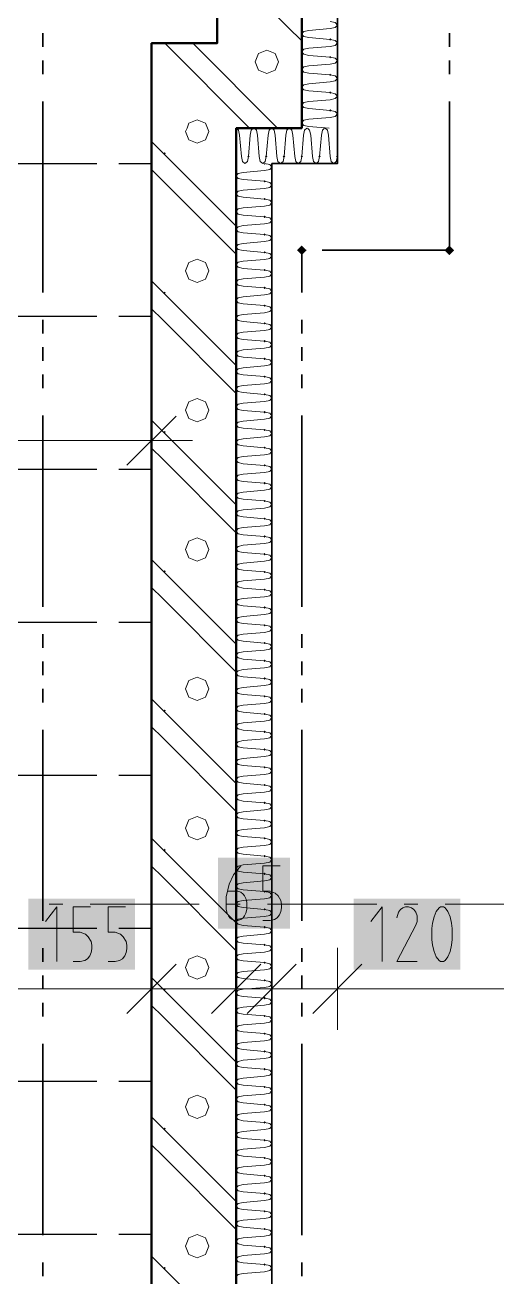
# Model space of a CAD drawing. Header units: millimetres. Extents: x 0 to 594, y 0 to 420.
# Drawn here: x 86.45 to 93.47, y 225.25 to 243.87 of the extents above; entities that cross this region are included whole.
import ezdxf

# ---------------------------------------------------------------- set-up
doc = ezdxf.new("R2010")
doc.units = ezdxf.units.MM
doc.header["$LTSCALE"] = 8
for name, color, linetype in [('PDF_Instalacni prizdivky', 7, 'Continuous'), ('PDF_Koty delkove', 7, 'Continuous'), ('PDF_Osy hlavni', 7, 'Continuous'), ('PDF_Pozarni useky', 3, 'Continuous'), ('PDF_Schody 2D', 7, 'Continuous'), ('PDF_Steny sendvic', 7, 'Continuous')]:
    doc.layers.add(name, color=color, linetype=linetype)

msp = doc.modelspace()

# ---------------------------------------------------------------- linework, layer by layer
at = {"layer": 'PDF_Instalacni prizdivky', "lineweight": 50}
for points in [[(89.305, 274.393), (89.305, 258.14), (89.305, 257.246), (89.305, 243.596), (88.33, 243.596), (88.33, 242.336)], [(90.564, 243.596), (90.564, 274.393)], [(89.589, 242.336), (90.564, 242.336), (90.564, 243.596)], [(88.33, 242.336), (88.33, 224.05)], [(89.589, 224.05), (89.589, 224.578), (89.589, 241.808), (89.589, 242.336)]]:
    msp.add_lwpolyline(points, dxfattribs=at)
at = {"layer": 'PDF_Instalacni prizdivky', "lineweight": 9}
for points in [[(89.305, 244.89), (90.357, 243.838)], [(90.357, 243.838), (90.564, 243.631)], [(88.527, 243.596), (89.787, 242.336)], [(88.942, 243.596), (90.201, 242.336)], [(89.163, 242.336), (89.133, 242.407), (89.01, 242.458), (88.887, 242.407), (88.858, 242.336)], [(88.858, 242.336), (88.836, 242.284), (88.887, 242.161), (89.01, 242.11), (89.133, 242.161), (89.184, 242.284), (89.163, 242.336)], [(88.33, 242.135), (88.492, 241.973)], [(88.492, 241.973), (88.699, 241.766)], [(88.33, 241.721), (88.492, 241.558)], [(88.699, 241.766), (89.589, 240.876)], [(88.492, 241.558), (89.589, 240.461)], [(88.33, 240.063), (88.492, 239.901)], [(88.492, 239.901), (88.699, 239.693)], [(88.33, 239.649), (88.492, 239.486), (89.589, 238.389)], [(88.699, 239.693), (89.589, 238.804)], [(88.33, 237.991), (88.492, 237.828)], [(88.492, 237.828), (88.699, 237.621)], [(88.699, 237.621), (89.589, 236.731)], [(88.33, 237.577), (88.492, 237.414), (89.589, 236.317)], [(88.33, 235.919), (88.492, 235.756)], [(88.492, 235.756), (88.699, 235.549)], [(88.699, 235.549), (89.589, 234.659)], [(88.33, 235.504), (88.492, 235.342), (89.589, 234.245)], [(88.33, 233.847), (88.492, 233.684)], [(88.492, 233.684), (88.699, 233.477), (89.589, 232.587)], [(88.33, 233.432), (88.492, 233.27), (89.589, 232.172)], [(89.133, 232.046), (89.01, 232.097), (88.887, 232.046), (88.836, 231.923), (88.887, 231.8), (89.01, 231.749)], [(89.01, 231.749), (89.133, 231.8), (89.184, 231.923), (89.133, 232.046)], [(88.33, 231.774), (88.492, 231.612)], [(88.492, 231.612), (88.699, 231.405)], [(88.33, 231.36), (88.492, 231.197), (89.589, 230.1)], [(88.699, 231.405), (89.589, 230.515)], [(88.33, 229.702), (88.492, 229.54)], [(88.492, 229.54), (88.699, 229.332), (89.589, 228.442)], [(88.33, 229.288), (88.492, 229.125), (89.589, 228.028)], [(88.33, 227.63), (88.492, 227.467)], [(88.492, 227.467), (88.699, 227.26)], [(88.33, 227.215), (88.492, 227.053), (89.589, 225.956)], [(88.699, 227.26), (89.589, 226.37)], [(88.33, 225.558), (88.492, 225.395)], [(88.492, 225.395), (88.699, 225.188), (89.589, 224.298)]]:
    msp.add_lwpolyline(points, dxfattribs=at)
for points in [[(90.046, 243.146), (90.169, 243.197), (90.22, 243.32), (90.169, 243.443), (90.046, 243.494), (89.923, 243.443), (89.872, 243.32), (89.923, 243.197)], [(89.01, 240.037), (89.133, 240.088), (89.184, 240.212), (89.133, 240.335), (89.01, 240.386), (88.887, 240.335), (88.836, 240.212), (88.887, 240.088)], [(89.01, 237.965), (89.133, 238.016), (89.184, 238.139), (89.133, 238.262), (89.01, 238.313), (88.887, 238.262), (88.836, 238.139), (88.887, 238.016)], [(89.01, 235.893), (89.133, 235.944), (89.184, 236.067), (89.133, 236.19), (89.01, 236.241), (88.887, 236.19), (88.836, 236.067), (88.887, 235.944)], [(89.01, 233.821), (89.133, 233.872), (89.184, 233.995), (89.133, 234.118), (89.01, 234.169), (88.887, 234.118), (88.836, 233.995), (88.887, 233.872)], [(89.01, 229.676), (89.133, 229.727), (89.184, 229.85), (89.133, 229.973), (89.01, 230.024), (88.887, 229.973), (88.836, 229.85), (88.887, 229.727)], [(89.01, 227.604), (89.133, 227.655), (89.184, 227.778), (89.133, 227.901), (89.01, 227.952), (88.887, 227.901), (88.836, 227.778), (88.887, 227.655)], [(89.01, 225.532), (89.133, 225.583), (89.184, 225.706), (89.133, 225.829), (89.01, 225.88), (88.887, 225.829), (88.836, 225.706), (88.887, 225.583)]]:
    msp.add_lwpolyline(points, close=True, dxfattribs=at)
at = {"layer": 'PDF_Instalacni prizdivky', "lineweight": 9, "transparency": 33554559}
for points in [[(88.523, 241.977), (88.542, 241.958), (88.505, 241.958), (88.523, 241.94)], [(88.523, 239.904), (88.542, 239.886), (88.505, 239.886), (88.523, 239.868)], [(88.523, 237.832), (88.542, 237.814), (88.505, 237.814), (88.523, 237.796)], [(88.523, 235.76), (88.542, 235.742), (88.505, 235.742), (88.523, 235.723)], [(88.523, 233.688), (88.542, 233.669), (88.505, 233.669), (88.523, 233.651)], [(88.523, 231.616), (88.542, 231.597), (88.505, 231.597), (88.523, 231.579)], [(88.523, 229.543), (88.542, 229.525), (88.505, 229.525), (88.523, 229.507)], [(88.523, 227.471), (88.542, 227.453), (88.505, 227.453), (88.523, 227.435)], [(88.523, 225.399), (88.542, 225.381), (88.505, 225.381), (88.523, 225.362)]]:
    msp.add_solid(points, dxfattribs=at)
at = {"layer": 'PDF_Koty delkove', "lineweight": 18}
for points in [[(88.33, 237.078), (88.33, 237.687), (88.33, 238.297)], [(87.964, 237.322), (88.695, 238.053)], [(75.734, 237.687), (76.912, 237.687), (79.391, 237.687), (88.33, 237.687)], [(88.33, 237.687), (88.939, 237.687)], [(89.464, 230.984), (89.615, 230.984), (89.659, 230.97), (89.691, 230.943), (89.713, 230.915), (89.734, 230.876), (89.745, 230.821), (89.745, 230.713), (89.734, 230.659), (89.713, 230.618), (89.691, 230.591), (89.659, 230.564), (89.615, 230.55), (89.572, 230.55), (89.529, 230.564), (89.496, 230.591), (89.475, 230.618), (89.453, 230.659), (89.442, 230.713), (89.442, 230.902), (89.485, 231.092), (89.55, 231.228), (89.659, 231.362)], [(90.244, 231.362), (89.984, 231.362), (89.984, 230.984), (90.092, 230.984), (90.168, 230.956), (90.211, 230.915), (90.254, 230.848), (90.265, 230.794), (90.265, 230.74), (90.254, 230.685), (90.233, 230.632), (90.2, 230.591)], [(86.924, 229.94), (86.924, 230.753), (86.751, 230.537)], [(87.423, 230.753), (87.163, 230.753), (87.163, 230.374), (87.271, 230.374), (87.347, 230.347), (87.39, 230.306), (87.433, 230.239), (87.444, 230.185), (87.444, 230.13), (87.433, 230.076), (87.412, 230.022), (87.379, 229.982)], [(87.943, 230.753), (87.683, 230.753), (87.683, 230.374), (87.791, 230.374), (87.867, 230.347), (87.91, 230.306), (87.953, 230.239), (87.964, 230.185), (87.964, 230.13), (87.953, 230.076), (87.932, 230.022), (87.899, 229.982), (87.856, 229.954), (87.791, 229.94), (87.683, 229.94)], [(91.762, 229.94), (91.762, 230.753), (91.589, 230.537)], [(92.282, 229.94), (91.978, 229.94), (92.261, 230.482), (92.282, 230.537), (92.282, 230.618), (92.261, 230.672), (92.228, 230.712), (92.196, 230.74), (92.152, 230.753), (92.109, 230.753), (92.066, 230.74), (92.033, 230.712), (92.001, 230.672), (91.978, 230.591)], [(90.2, 230.591), (90.157, 230.564), (90.092, 230.55), (89.984, 230.55)], [(88.33, 228.924), (88.33, 229.534), (88.33, 230.143)], [(89.589, 228.924), (89.589, 229.534), (89.589, 230.143)], [(90.117, 228.924), (90.117, 229.534), (90.117, 230.143)], [(91.093, 228.924), (91.093, 229.534), (91.093, 230.143)], [(87.379, 229.982), (87.336, 229.954), (87.271, 229.94), (87.163, 229.94)], [(87.964, 229.168), (88.695, 229.9)], [(89.224, 229.168), (89.955, 229.9)], [(89.752, 229.168), (90.483, 229.9)], [(90.727, 229.168), (91.458, 229.9)], [(75.734, 229.534), (76.384, 229.534), (79.391, 229.534), (88.33, 229.534), (89.589, 229.534), (90.117, 229.534), (91.093, 229.534), (106.777, 229.534)]]:
    msp.add_lwpolyline(points, dxfattribs=at)
msp.add_lwpolyline([(92.802, 230.266), (92.802, 230.429), (92.791, 230.509), (92.77, 230.604), (92.737, 230.685), (92.694, 230.74), (92.672, 230.753), (92.629, 230.753), (92.607, 230.74), (92.564, 230.685), (92.532, 230.604), (92.51, 230.509), (92.499, 230.429), (92.499, 230.266), (92.51, 230.185), (92.532, 230.09), (92.564, 230.009), (92.607, 229.954), (92.629, 229.94), (92.672, 229.94), (92.694, 229.954), (92.737, 230.009), (92.77, 230.09), (92.791, 230.185)], close=True, dxfattribs=at)
at = {"layer": 'PDF_Koty delkove', "color": 7, "lineweight": 18, "true_color": 0xffffff, "transparency": 33554559}
for points in [[(89.32, 230.428), (90.387, 230.428), (89.32, 231.484), (90.387, 231.484)], [(86.499, 229.818), (88.086, 229.818), (86.499, 230.875), (88.086, 230.875)], [(91.336, 229.818), (92.924, 229.818), (91.336, 230.875), (92.924, 230.875)]]:
    msp.add_solid(points, dxfattribs=at)
at = {"layer": 'PDF_Osy hlavni', "lineweight": 18}
for points in [[(86.806, 230.795), (87.009, 230.795)], [(87.415, 230.795), (89.04, 230.795)], [(89.447, 230.795), (89.65, 230.795)], [(90.056, 230.795), (91.681, 230.795)], [(92.088, 230.795), (92.291, 230.795)], [(92.697, 230.795), (94.323, 230.795)]]:
    msp.add_lwpolyline(points, dxfattribs=at)
at = {"layer": 'PDF_Pozarni useky', "lineweight": 35}
for points in [[(86.714, 243.749), (86.714, 243.546)], [(92.759, 243.749), (92.759, 243.546)], [(86.714, 243.342), (86.714, 243.139)], [(92.759, 243.342), (92.759, 243.139)], [(86.714, 242.733), (86.714, 239.889)], [(90.869, 240.518), (92.759, 240.518), (92.759, 242.733)], [(90.564, 240.518), (90.564, 239.889)], [(86.714, 239.482), (86.714, 239.279)], [(90.564, 239.482), (90.564, 239.279)], [(86.714, 239.076), (86.714, 238.873)], [(90.564, 239.076), (90.564, 238.873)], [(86.714, 238.67), (86.714, 238.467)], [(90.564, 238.67), (90.564, 238.467)], [(86.714, 238.06), (86.714, 235.216)], [(90.564, 238.06), (90.564, 235.216)], [(86.714, 234.81), (86.714, 234.606)], [(90.564, 234.81), (90.564, 234.606)], [(86.714, 234.403), (86.714, 234.2)], [(90.564, 234.403), (90.564, 234.2)], [(86.714, 233.997), (86.714, 233.794)], [(90.564, 233.997), (90.564, 233.794)], [(86.714, 233.388), (86.714, 230.543)], [(90.564, 233.388), (90.564, 230.543)], [(86.714, 230.137), (86.714, 229.934)], [(90.564, 230.137), (90.564, 229.934)], [(86.714, 229.731), (86.714, 229.527)], [(90.564, 229.731), (90.564, 229.527)], [(86.714, 229.324), (86.714, 229.121)], [(90.564, 229.324), (90.564, 229.121)], [(86.714, 228.715), (86.714, 225.871)], [(90.564, 228.715), (90.564, 225.871)], [(86.714, 225.464), (86.714, 225.261)], [(90.564, 225.464), (90.564, 225.261)]]:
    msp.add_lwpolyline(points, dxfattribs=at)
at = {"layer": 'PDF_Pozarni useky', "lineweight": 35, "transparency": 33554559}
for points in [[(90.493, 240.518), (90.564, 240.589), (90.564, 240.447), (90.636, 240.518)], [(90.564, 240.589), (90.636, 240.518), (90.493, 240.518), (90.564, 240.447)], [(92.687, 240.518), (92.759, 240.589), (92.759, 240.447), (92.83, 240.518)], [(92.759, 240.589), (92.83, 240.518), (92.687, 240.518), (92.759, 240.447)]]:
    msp.add_solid(points, dxfattribs=at)
at = {"layer": 'PDF_Schody 2D', "lineweight": 25}
for points in [[(87.517, 241.806), (78.741, 241.806)], [(88.33, 222.791), (88.33, 241.806), (87.842, 241.806)], [(87.517, 239.531), (79.391, 239.531)], [(88.33, 239.531), (87.842, 239.531)], [(87.517, 237.256), (79.391, 237.256)], [(88.33, 237.256), (87.842, 237.256)], [(87.517, 234.98), (79.391, 234.98)], [(88.33, 234.98), (87.842, 234.98)], [(87.517, 232.705), (79.391, 232.705)], [(88.33, 232.705), (87.842, 232.705)], [(87.517, 230.429), (79.391, 230.429)], [(88.33, 230.429), (87.842, 230.429)], [(87.517, 228.154), (79.391, 228.154)], [(88.33, 228.154), (87.842, 228.154)], [(87.517, 225.879), (79.391, 225.879)], [(88.33, 225.879), (87.842, 225.879)]]:
    msp.add_lwpolyline(points, dxfattribs=at)
at = {"layer": 'PDF_Steny sendvic', "lineweight": 35}
for points in [[(91.093, 242.336), (91.093, 286.176), (90.564, 286.176), (90.564, 242.336)], [(90.564, 242.336), (89.589, 242.336), (89.589, 241.808)], [(90.117, 241.808), (91.093, 241.808), (91.093, 242.336)], [(89.589, 241.808), (89.589, 224.578), (89.589, 224.05), (99.012, 224.05), (99.317, 224.578), (90.117, 224.578), (90.117, 241.808)]]:
    msp.add_lwpolyline(points, dxfattribs=at)
at = {"layer": 'PDF_Steny sendvic', "lineweight": 9}
for points in [[(91.093, 243.866), (91.062, 243.904), (90.987, 243.919)], [(90.564, 243.866), (90.564, 243.866)], [(90.564, 243.866), (90.564, 243.866)], [(90.67, 243.787), (90.595, 243.772), (90.565, 243.74)], [(90.987, 243.814), (90.67, 243.787)], [(90.987, 243.814), (91.062, 243.829), (91.093, 243.866)], [(90.564, 243.602), (90.564, 243.602)], [(90.564, 243.602), (90.564, 243.602)], [(90.565, 243.729), (90.595, 243.697), (90.67, 243.681)], [(90.67, 243.681), (90.987, 243.655)], [(90.67, 243.681), (90.67, 243.681)], [(90.67, 243.523), (90.987, 243.549), (91.062, 243.565), (91.093, 243.602)], [(91.093, 243.602), (91.062, 243.64), (90.987, 243.655)], [(90.67, 243.523), (90.595, 243.508), (90.565, 243.476)], [(90.565, 243.465), (90.595, 243.433), (90.67, 243.417)], [(90.67, 243.417), (90.987, 243.391)], [(90.67, 243.417), (90.67, 243.417)], [(91.093, 243.338), (91.062, 243.375), (90.987, 243.391)], [(90.564, 243.338), (90.564, 243.338)], [(90.564, 243.338), (90.564, 243.338)], [(90.67, 243.259), (90.595, 243.244), (90.565, 243.212)], [(90.565, 243.201), (90.595, 243.169), (90.67, 243.153)], [(90.67, 243.259), (90.987, 243.285), (91.062, 243.301), (91.093, 243.338)], [(90.564, 243.074), (90.564, 243.074)], [(90.564, 243.074), (90.564, 243.074)], [(90.67, 242.995), (90.595, 242.98), (90.565, 242.948)], [(90.67, 243.153), (90.987, 243.127)], [(90.67, 243.153), (90.67, 243.153)], [(90.67, 242.995), (90.987, 243.021), (91.062, 243.037), (91.093, 243.074)], [(91.093, 243.074), (91.062, 243.111), (90.987, 243.127)], [(90.564, 242.81), (90.564, 242.81)], [(90.564, 242.81), (90.564, 242.81)], [(90.565, 242.936), (90.595, 242.904), (90.67, 242.889)], [(90.67, 242.889), (90.987, 242.863)], [(90.67, 242.889), (90.67, 242.889)], [(90.67, 242.731), (90.987, 242.757), (91.062, 242.773), (91.093, 242.81)], [(91.093, 242.81), (91.062, 242.847), (90.987, 242.863)], [(90.67, 242.731), (90.595, 242.715), (90.565, 242.683)], [(90.565, 242.672), (90.595, 242.64), (90.67, 242.625)], [(90.67, 242.625), (90.987, 242.599)], [(90.67, 242.625), (90.67, 242.625)], [(90.564, 242.546), (90.564, 242.546)], [(90.564, 242.546), (90.564, 242.546)], [(90.67, 242.467), (90.595, 242.451), (90.565, 242.419)], [(90.67, 242.467), (90.987, 242.493), (91.062, 242.508), (91.093, 242.546)], [(91.093, 242.546), (91.062, 242.583), (90.987, 242.599)], [(89.593, 242.336), (89.625, 242.305), (89.64, 242.23), (89.666, 241.913), (89.682, 241.839), (89.719, 241.808)], [(89.846, 242.336), (89.814, 242.305), (89.798, 242.23)], [(89.857, 242.336), (89.889, 242.305), (89.904, 242.23), (89.931, 241.913), (89.946, 241.839), (89.983, 241.808)], [(90.11, 242.336), (90.078, 242.305), (90.062, 242.23)], [(90.121, 242.336), (90.153, 242.305), (90.169, 242.23), (90.195, 241.913), (90.21, 241.839), (90.247, 241.808)], [(90.374, 242.336), (90.342, 242.305), (90.326, 242.23)], [(90.385, 242.336), (90.417, 242.305), (90.433, 242.23), (90.459, 241.913), (90.474, 241.839), (90.512, 241.808)], [(90.565, 242.408), (90.595, 242.376), (90.67, 242.361)], [(90.638, 242.336), (90.606, 242.305), (90.591, 242.23)], [(90.649, 242.336), (90.681, 242.305), (90.697, 242.23), (90.723, 241.913), (90.738, 241.839), (90.776, 241.808)], [(90.67, 242.361), (90.969, 242.336)], [(90.67, 242.361), (90.67, 242.361)], [(90.902, 242.336), (90.87, 242.305), (90.855, 242.23)], [(90.913, 242.336), (90.945, 242.305), (90.961, 242.23), (90.987, 241.913), (91.002, 241.839), (91.04, 241.808), (91.077, 241.839), (91.093, 241.913)], [(89.798, 242.23), (89.772, 241.913)], [(89.798, 242.23), (89.798, 242.23)], [(90.062, 242.23), (90.036, 241.913)], [(90.062, 242.23), (90.062, 242.23)], [(90.326, 242.23), (90.3, 241.913)], [(90.326, 242.23), (90.326, 242.23)], [(90.591, 242.23), (90.564, 241.913)], [(90.591, 242.23), (90.591, 242.23)], [(90.855, 242.23), (90.829, 241.913)], [(90.855, 242.23), (90.855, 242.23)], [(89.719, 241.808), (89.757, 241.839), (89.772, 241.913)], [(89.983, 241.808), (90.021, 241.839), (90.036, 241.913)], [(90.247, 241.808), (90.285, 241.839), (90.3, 241.913)], [(90.512, 241.808), (90.549, 241.839), (90.564, 241.913)], [(90.776, 241.808), (90.813, 241.839), (90.829, 241.913)], [(90.012, 241.702), (89.695, 241.676)], [(90.117, 241.755), (90.087, 241.792), (90.012, 241.808)], [(90.012, 241.702), (90.087, 241.718), (90.117, 241.755)], [(90.776, 241.808), (90.776, 241.808)], [(89.695, 241.676), (89.62, 241.66), (89.589, 241.628)], [(89.589, 241.617), (89.62, 241.585), (89.695, 241.57)], [(89.695, 241.57), (90.012, 241.544)], [(89.695, 241.57), (89.695, 241.57)], [(90.117, 241.491), (90.087, 241.528), (90.012, 241.544)], [(89.62, 241.396), (89.589, 241.364)], [(89.589, 241.353), (89.62, 241.321), (89.695, 241.306)], [(89.695, 241.412), (89.62, 241.396)], [(90.012, 241.438), (89.695, 241.412)], [(90.012, 241.438), (90.087, 241.454), (90.117, 241.491)], [(89.695, 241.148), (89.62, 241.132), (89.589, 241.1)], [(89.695, 241.306), (90.012, 241.28)], [(89.695, 241.306), (89.695, 241.306)], [(90.012, 241.174), (89.695, 241.148)], [(90.117, 241.227), (90.087, 241.264), (90.012, 241.28)], [(90.012, 241.174), (90.087, 241.189), (90.117, 241.227)], [(89.589, 241.089), (89.62, 241.057), (89.695, 241.042)], [(89.695, 241.042), (90.012, 241.015)], [(89.695, 241.042), (89.695, 241.042)], [(90.117, 240.963), (90.087, 241), (90.012, 241.015)], [(90.012, 240.91), (90.087, 240.925), (90.117, 240.963)], [(89.695, 240.884), (89.62, 240.868), (89.589, 240.836)], [(89.589, 240.825), (89.62, 240.793), (89.695, 240.778)], [(90.012, 240.91), (89.695, 240.884)], [(89.695, 240.778), (90.012, 240.751)], [(89.695, 240.778), (89.695, 240.778)], [(90.117, 240.699), (90.087, 240.736), (90.012, 240.751)], [(89.695, 240.62), (89.62, 240.604), (89.589, 240.572)], [(90.012, 240.646), (89.695, 240.62)], [(90.012, 240.646), (90.087, 240.661), (90.117, 240.699)], [(89.589, 240.561), (89.62, 240.529), (89.695, 240.513)], [(89.695, 240.513), (90.012, 240.487)], [(89.695, 240.513), (89.695, 240.513)], [(90.012, 240.382), (89.695, 240.355)], [(90.117, 240.434), (90.087, 240.472), (90.012, 240.487)], [(90.012, 240.382), (90.087, 240.397), (90.117, 240.434)], [(89.695, 240.355), (89.62, 240.34), (89.589, 240.308)], [(89.589, 240.297), (89.62, 240.265), (89.695, 240.249)], [(89.695, 240.249), (90.012, 240.223)], [(89.695, 240.249), (89.695, 240.249)], [(90.117, 240.17), (90.087, 240.208), (90.012, 240.223)], [(89.695, 240.091), (89.62, 240.076), (89.589, 240.044)], [(89.589, 240.033), (89.62, 240.001), (89.695, 239.985)], [(90.012, 240.117), (89.695, 240.091)], [(90.012, 240.117), (90.087, 240.133), (90.117, 240.17)], [(89.695, 239.827), (89.62, 239.812), (89.589, 239.78)], [(89.695, 239.985), (90.012, 239.959)], [(89.695, 239.985), (89.695, 239.985)], [(90.012, 239.853), (89.695, 239.827)], [(90.117, 239.906), (90.087, 239.944), (90.012, 239.959)], [(90.012, 239.853), (90.087, 239.869), (90.117, 239.906)], [(89.589, 239.769), (89.62, 239.737), (89.695, 239.721)], [(89.695, 239.721), (90.012, 239.695)], [(89.695, 239.721), (89.695, 239.721)], [(90.087, 239.679), (90.012, 239.695)], [(90.012, 239.589), (90.087, 239.605), (90.117, 239.642)], [(90.117, 239.642), (90.087, 239.679)], [(89.695, 239.563), (89.62, 239.548), (89.589, 239.516)], [(89.589, 239.505), (89.62, 239.473), (89.695, 239.457)], [(90.012, 239.589), (89.695, 239.563)], [(89.695, 239.457), (90.012, 239.431)], [(89.695, 239.457), (89.695, 239.457)], [(89.695, 239.299), (89.62, 239.283), (89.589, 239.252)], [(90.012, 239.325), (89.695, 239.299)], [(90.117, 239.378), (90.087, 239.415), (90.012, 239.431)], [(90.012, 239.325), (90.087, 239.341), (90.117, 239.378)], [(89.589, 239.24), (89.62, 239.208), (89.695, 239.193)], [(89.695, 239.193), (90.012, 239.167)], [(89.695, 239.193), (89.695, 239.193)], [(90.117, 239.114), (90.087, 239.151), (90.012, 239.167)], [(90.012, 239.061), (90.087, 239.077), (90.117, 239.114)], [(89.695, 239.035), (89.62, 239.019), (89.589, 238.987)], [(89.589, 238.976), (89.62, 238.944), (89.695, 238.929)], [(90.012, 239.061), (89.695, 239.035)], [(89.695, 238.929), (90.012, 238.903)], [(89.695, 238.929), (89.695, 238.929)], [(90.117, 238.85), (90.087, 238.887), (90.012, 238.903)], [(89.695, 238.771), (89.62, 238.755), (89.589, 238.723)], [(89.589, 238.712), (89.62, 238.68), (89.695, 238.665)], [(90.012, 238.797), (89.695, 238.771)], [(90.012, 238.797), (90.087, 238.812), (90.117, 238.85)], [(89.695, 238.665), (90.012, 238.639)], [(89.695, 238.665), (89.695, 238.665)], [(90.012, 238.533), (89.695, 238.507)], [(90.117, 238.586), (90.087, 238.623), (90.012, 238.639)], [(90.012, 238.533), (90.087, 238.548), (90.117, 238.586)], [(89.695, 238.507), (89.62, 238.491), (89.589, 238.459)], [(89.589, 238.448), (89.62, 238.416), (89.695, 238.401)], [(89.695, 238.401), (90.012, 238.374)], [(89.695, 238.401), (89.695, 238.401)], [(90.117, 238.322), (90.087, 238.359), (90.012, 238.374)], [(89.695, 238.243), (89.62, 238.227), (89.589, 238.195)], [(89.589, 238.184), (89.62, 238.152), (89.695, 238.136)], [(90.012, 238.269), (89.695, 238.243)], [(90.012, 238.269), (90.087, 238.284), (90.117, 238.322)], [(89.695, 237.978), (89.62, 237.963), (89.589, 237.931)], [(89.695, 238.136), (90.012, 238.11)], [(89.695, 238.136), (89.695, 238.136)], [(90.012, 238.005), (89.695, 237.978)], [(90.117, 238.057), (90.087, 238.095), (90.012, 238.11)], [(90.012, 238.005), (90.087, 238.02), (90.117, 238.057)], [(89.589, 237.92), (89.62, 237.888), (89.695, 237.872)], [(89.695, 237.872), (90.012, 237.846)], [(89.695, 237.872), (89.695, 237.872)], [(90.117, 237.793), (90.087, 237.831), (90.012, 237.846)], [(90.012, 237.741), (90.087, 237.756), (90.117, 237.793)], [(89.695, 237.714), (89.62, 237.699), (89.589, 237.667)], [(89.589, 237.656), (89.62, 237.624), (89.695, 237.608)], [(90.012, 237.741), (89.695, 237.714)], [(89.695, 237.608), (90.012, 237.582)], [(89.695, 237.608), (89.695, 237.608)], [(89.695, 237.45), (89.62, 237.435), (89.589, 237.403)], [(90.012, 237.476), (89.695, 237.45)], [(90.117, 237.529), (90.087, 237.567), (90.012, 237.582)], [(90.012, 237.476), (90.087, 237.492), (90.117, 237.529)], [(90.117, 237.529), (90.117, 237.529)], [(89.589, 237.392), (89.62, 237.36), (89.695, 237.344)], [(89.695, 237.344), (90.012, 237.318)], [(89.695, 237.344), (89.695, 237.344)], [(89.695, 237.186), (90.012, 237.212), (90.087, 237.228), (90.117, 237.265)], [(90.117, 237.265), (90.087, 237.302), (90.012, 237.318)], [(89.695, 237.186), (89.62, 237.171), (89.589, 237.139)], [(89.589, 237.128), (89.62, 237.096), (89.695, 237.08)], [(89.695, 237.08), (90.012, 237.054)], [(89.695, 237.08), (89.695, 237.08)], [(90.117, 237.001), (90.087, 237.038), (90.012, 237.054)], [(89.695, 236.922), (89.62, 236.907), (89.589, 236.875)], [(89.589, 236.863), (89.62, 236.831), (89.695, 236.816)], [(90.012, 236.948), (89.695, 236.922)], [(90.012, 236.948), (90.087, 236.964), (90.117, 237.001)], [(89.695, 236.658), (89.62, 236.642), (89.589, 236.61)], [(89.695, 236.816), (90.012, 236.79)], [(89.695, 236.816), (89.695, 236.816)], [(89.695, 236.658), (90.012, 236.684), (90.087, 236.7), (90.117, 236.737)], [(90.117, 236.737), (90.087, 236.774), (90.012, 236.79)], [(89.589, 236.599), (89.62, 236.567), (89.695, 236.552)], [(89.695, 236.552), (90.012, 236.526)], [(89.695, 236.552), (89.695, 236.552)], [(90.117, 236.473), (90.087, 236.51), (90.012, 236.526)], [(90.012, 236.42), (90.087, 236.435), (90.117, 236.473)], [(89.695, 236.394), (89.62, 236.378), (89.589, 236.346)], [(89.589, 236.335), (89.62, 236.303), (89.695, 236.288)], [(90.012, 236.42), (89.695, 236.394)], [(89.695, 236.288), (90.012, 236.262)], [(89.695, 236.288), (89.695, 236.288)], [(89.695, 236.13), (89.62, 236.114), (89.589, 236.082)], [(90.012, 236.156), (89.695, 236.13)], [(90.117, 236.209), (90.087, 236.246), (90.012, 236.262)], [(90.012, 236.156), (90.087, 236.171), (90.117, 236.209)], [(89.589, 236.071), (89.62, 236.039), (89.695, 236.024)], [(89.695, 236.024), (90.012, 235.997)], [(89.695, 236.024), (89.695, 236.024)], [(89.695, 235.866), (90.012, 235.892), (90.087, 235.907), (90.117, 235.945)], [(90.117, 235.945), (90.087, 235.982), (90.012, 235.997)], [(89.695, 235.866), (89.62, 235.85), (89.589, 235.818)], [(89.589, 235.807), (89.62, 235.775), (89.695, 235.759)], [(89.695, 235.759), (90.012, 235.733)], [(89.695, 235.759), (89.695, 235.759)], [(90.117, 235.681), (90.087, 235.718), (90.012, 235.733)], [(89.695, 235.602), (89.62, 235.586), (89.589, 235.554)], [(89.589, 235.543), (89.62, 235.511), (89.695, 235.495)], [(90.012, 235.628), (89.695, 235.602)], [(90.012, 235.628), (90.087, 235.643), (90.117, 235.681)], [(89.695, 235.495), (90.012, 235.469)], [(89.695, 235.495), (89.695, 235.495)], [(90.012, 235.364), (89.695, 235.337)], [(90.117, 235.416), (90.087, 235.454), (90.012, 235.469)], [(90.012, 235.364), (90.087, 235.379), (90.117, 235.416)], [(89.695, 235.337), (89.62, 235.322), (89.589, 235.29)], [(89.589, 235.279), (89.62, 235.247), (89.695, 235.231)], [(89.695, 235.231), (90.012, 235.205)], [(89.695, 235.231), (89.695, 235.231)], [(90.117, 235.152), (90.087, 235.19), (90.012, 235.205)], [(89.695, 235.073), (89.62, 235.058), (89.589, 235.026)], [(89.589, 235.015), (89.62, 234.983), (89.695, 234.967)], [(90.012, 235.099), (89.695, 235.073)], [(90.012, 235.099), (90.087, 235.115), (90.117, 235.152)], [(90.117, 235.152), (90.117, 235.152)], [(89.695, 234.809), (89.62, 234.794), (89.589, 234.762)], [(89.695, 234.967), (90.012, 234.941)], [(89.695, 234.967), (89.695, 234.967)], [(90.012, 234.835), (89.695, 234.809)], [(90.012, 234.835), (90.087, 234.851), (90.117, 234.888), (90.087, 234.926), (90.012, 234.941)], [(89.589, 234.751), (89.62, 234.719), (89.695, 234.703)], [(89.695, 234.703), (90.012, 234.677)], [(89.695, 234.703), (89.695, 234.703)], [(90.117, 234.624), (90.087, 234.661), (90.012, 234.677)], [(90.012, 234.571), (90.087, 234.587), (90.117, 234.624)], [(89.695, 234.545), (89.62, 234.53), (89.589, 234.498)], [(89.589, 234.486), (89.62, 234.454), (89.695, 234.439)], [(90.012, 234.571), (89.695, 234.545)], [(89.695, 234.439), (90.012, 234.413)], [(89.695, 234.439), (89.695, 234.439)], [(89.695, 234.281), (89.62, 234.265), (89.589, 234.233)], [(90.012, 234.307), (89.695, 234.281)], [(90.117, 234.36), (90.087, 234.397), (90.012, 234.413)], [(90.012, 234.307), (90.087, 234.323), (90.117, 234.36)], [(89.589, 234.222), (89.62, 234.19), (89.695, 234.175)], [(89.695, 234.175), (90.012, 234.149)], [(89.695, 234.175), (89.695, 234.175)], [(90.012, 234.043), (90.087, 234.059), (90.117, 234.096), (90.087, 234.133), (90.012, 234.149)], [(89.695, 234.017), (89.62, 234.001), (89.589, 233.969)], [(89.589, 233.958), (89.62, 233.926), (89.695, 233.911)], [(90.012, 234.043), (89.695, 234.017)], [(89.695, 233.911), (90.012, 233.885)], [(89.695, 233.911), (89.695, 233.911)], [(90.117, 233.832), (90.087, 233.869), (90.012, 233.885)], [(89.695, 233.753), (89.62, 233.737), (89.589, 233.705)], [(89.589, 233.694), (89.62, 233.662), (89.695, 233.647)], [(90.012, 233.779), (89.695, 233.753)], [(90.012, 233.779), (90.087, 233.794), (90.117, 233.832)], [(89.695, 233.647), (90.012, 233.62)], [(89.695, 233.647), (89.695, 233.647)], [(90.012, 233.515), (89.695, 233.489)], [(90.117, 233.568), (90.087, 233.605), (90.012, 233.62)], [(90.012, 233.515), (90.087, 233.53), (90.117, 233.568)], [(89.695, 233.489), (89.62, 233.473), (89.589, 233.441)], [(89.589, 233.43), (89.62, 233.398), (89.695, 233.383)], [(89.695, 233.383), (90.012, 233.356)], [(89.695, 233.383), (89.695, 233.383)], [(90.012, 233.251), (90.087, 233.266), (90.117, 233.304), (90.087, 233.341), (90.012, 233.356)], [(89.695, 233.225), (89.62, 233.209), (89.589, 233.177)], [(89.589, 233.166), (89.62, 233.134), (89.695, 233.118)], [(90.012, 233.251), (89.695, 233.225)], [(89.695, 233.118), (90.012, 233.092)], [(89.695, 233.118), (89.695, 233.118)], [(89.695, 232.96), (89.62, 232.945), (89.589, 232.913)], [(90.012, 232.987), (89.695, 232.96)], [(90.117, 233.039), (90.087, 233.077), (90.012, 233.092)], [(90.012, 232.987), (90.087, 233.002)], [(90.087, 233.002), (90.117, 233.039)], [(89.589, 232.902), (89.62, 232.87), (89.695, 232.854)], [(89.695, 232.854), (90.012, 232.828)], [(89.695, 232.854), (89.695, 232.854)], [(90.117, 232.775), (90.087, 232.813), (90.012, 232.828)], [(90.012, 232.722), (90.087, 232.738), (90.117, 232.775)], [(89.695, 232.696), (89.62, 232.681), (89.589, 232.649)], [(89.589, 232.638), (89.62, 232.606), (89.695, 232.59)], [(90.012, 232.722), (89.695, 232.696)], [(89.695, 232.59), (90.012, 232.564)], [(89.695, 232.59), (89.695, 232.59)], [(90.117, 232.511), (90.087, 232.549), (90.012, 232.564)], [(89.695, 232.432), (89.62, 232.417), (89.589, 232.385)], [(89.589, 232.374), (89.62, 232.342), (89.695, 232.326)], [(90.012, 232.458), (89.695, 232.432)], [(90.012, 232.458), (90.087, 232.474), (90.117, 232.511)], [(89.695, 232.326), (90.012, 232.3)], [(89.695, 232.326), (89.695, 232.326)], [(90.012, 232.194), (89.695, 232.168)], [(90.117, 232.247), (90.087, 232.284), (90.012, 232.3)], [(90.012, 232.194), (90.087, 232.21), (90.117, 232.247)], [(89.695, 232.168), (89.62, 232.153), (89.589, 232.121)], [(89.589, 232.109), (89.62, 232.078), (89.695, 232.062)], [(89.695, 232.062), (90.012, 232.036)], [(89.695, 232.062), (89.695, 232.062)], [(90.117, 231.983), (90.087, 232.02), (90.012, 232.036)], [(89.695, 231.904), (89.62, 231.888), (89.589, 231.856)], [(89.589, 231.845), (89.62, 231.813), (89.695, 231.798)], [(90.012, 231.93), (89.695, 231.904)], [(90.012, 231.93), (90.087, 231.946), (90.117, 231.983)], [(89.695, 231.64), (89.62, 231.624), (89.589, 231.592)], [(89.695, 231.798), (90.012, 231.772)], [(89.695, 231.798), (89.695, 231.798)], [(90.012, 231.666), (89.695, 231.64)], [(90.117, 231.719), (90.087, 231.756), (90.012, 231.772)], [(90.012, 231.666), (90.087, 231.682), (90.117, 231.719)], [(89.589, 231.581), (89.62, 231.549), (89.695, 231.534)], [(89.695, 231.534), (90.012, 231.508)], [(89.695, 231.534), (89.695, 231.534)], [(90.117, 231.455), (90.087, 231.492), (90.012, 231.508)], [(90.012, 231.402), (90.087, 231.417), (90.117, 231.455)], [(89.695, 231.376), (89.62, 231.36), (89.589, 231.328)], [(89.589, 231.317), (89.62, 231.285), (89.695, 231.27)], [(90.012, 231.402), (89.695, 231.376)], [(89.695, 231.27), (90.012, 231.243)], [(89.695, 231.27), (89.695, 231.27)], [(89.695, 231.112), (89.62, 231.096), (89.589, 231.064)], [(90.012, 231.138), (89.695, 231.112)], [(90.117, 231.191), (90.087, 231.228), (90.012, 231.243)], [(90.012, 231.138), (90.087, 231.153), (90.117, 231.191)], [(89.589, 231.053), (89.62, 231.021), (89.695, 231.006)], [(89.695, 231.006), (90.012, 230.979)], [(89.695, 231.006), (89.695, 231.006)], [(90.117, 230.927), (90.087, 230.964), (90.012, 230.979)], [(90.012, 230.874), (90.087, 230.889), (90.117, 230.927)], [(89.695, 230.848), (89.62, 230.832), (89.589, 230.8)], [(89.589, 230.789), (89.62, 230.757), (89.695, 230.741)], [(90.012, 230.874), (89.695, 230.848)], [(89.695, 230.741), (90.012, 230.715)], [(89.695, 230.741), (89.695, 230.741)], [(90.117, 230.662), (90.087, 230.7), (90.012, 230.715)], [(89.695, 230.583), (89.62, 230.568), (89.589, 230.536)], [(89.589, 230.525), (89.62, 230.493), (89.695, 230.477)], [(90.012, 230.61), (89.695, 230.583)], [(90.012, 230.61), (90.087, 230.625), (90.117, 230.662)], [(89.695, 230.477), (90.012, 230.451)], [(89.695, 230.477), (89.695, 230.477)], [(89.695, 230.477), (89.695, 230.477)], [(90.012, 230.346), (89.695, 230.319)], [(90.117, 230.398), (90.087, 230.436), (90.012, 230.451)], [(90.012, 230.346), (90.087, 230.361), (90.117, 230.398)], [(89.695, 230.319), (89.62, 230.304), (89.589, 230.272)], [(89.589, 230.261), (89.62, 230.229), (89.695, 230.213)], [(89.695, 230.213), (90.012, 230.187)], [(89.695, 230.213), (89.695, 230.213)], [(90.117, 230.134), (90.087, 230.172), (90.012, 230.187)], [(89.695, 230.055), (89.62, 230.04), (89.589, 230.008)], [(89.589, 229.997), (89.62, 229.965), (89.695, 229.949)], [(90.012, 230.081), (89.695, 230.055)], [(90.012, 230.081), (90.087, 230.097), (90.117, 230.134)], [(89.695, 229.791), (89.62, 229.776), (89.589, 229.744)], [(89.695, 229.949), (90.012, 229.923)], [(89.695, 229.949), (89.695, 229.949)], [(90.012, 229.817), (89.695, 229.791)], [(90.117, 229.87), (90.087, 229.907), (90.012, 229.923)], [(90.012, 229.817), (90.087, 229.833), (90.117, 229.87)], [(89.589, 229.733), (89.62, 229.701), (89.695, 229.685)], [(89.695, 229.685), (90.012, 229.659)], [(89.695, 229.685), (89.695, 229.685)], [(90.117, 229.606), (90.087, 229.643), (90.012, 229.659)], [(90.012, 229.553), (90.087, 229.569), (90.117, 229.606)], [(89.695, 229.527), (89.62, 229.512), (89.589, 229.48)], [(89.589, 229.468), (89.62, 229.436), (89.695, 229.421)], [(90.012, 229.553), (89.695, 229.527)], [(89.695, 229.421), (90.012, 229.395)], [(89.695, 229.421), (89.695, 229.421)], [(90.117, 229.342), (90.087, 229.379), (90.012, 229.395)], [(89.695, 229.263), (89.62, 229.247), (89.589, 229.215)], [(90.012, 229.289), (89.695, 229.263)], [(90.012, 229.289), (90.087, 229.305), (90.117, 229.342)], [(89.589, 229.204), (89.62, 229.172), (89.695, 229.157)], [(89.695, 229.157), (90.012, 229.131)], [(89.695, 229.157), (89.695, 229.157)], [(90.012, 229.025), (89.695, 228.999)], [(90.117, 229.078), (90.087, 229.115), (90.012, 229.131)], [(90.012, 229.025), (90.087, 229.04), (90.117, 229.078)], [(89.695, 228.999), (89.62, 228.983), (89.589, 228.951)], [(89.589, 228.94), (89.62, 228.908), (89.695, 228.893)], [(89.695, 228.893), (90.012, 228.867)], [(89.695, 228.893), (89.695, 228.893)], [(90.117, 228.814), (90.087, 228.851), (90.012, 228.867)], [(89.695, 228.735), (89.62, 228.719), (89.589, 228.687)], [(89.589, 228.676), (89.62, 228.644), (89.695, 228.629)], [(90.012, 228.761), (89.695, 228.735)], [(90.012, 228.761), (90.087, 228.776), (90.117, 228.814)], [(89.695, 228.471), (89.62, 228.455), (89.589, 228.423)], [(89.695, 228.629), (90.012, 228.602)], [(89.695, 228.629), (89.695, 228.629)], [(90.012, 228.497), (89.695, 228.471)], [(90.117, 228.55), (90.087, 228.587), (90.012, 228.602)], [(90.012, 228.497), (90.087, 228.512), (90.117, 228.55)], [(89.589, 228.412), (89.62, 228.38), (89.695, 228.364)], [(89.695, 228.364), (90.012, 228.338)], [(89.695, 228.364), (89.695, 228.364)], [(90.117, 228.285), (90.087, 228.323), (90.012, 228.338)], [(90.012, 228.233), (90.087, 228.248), (90.117, 228.285)], [(89.62, 228.191), (89.589, 228.159)], [(89.589, 228.148), (89.62, 228.116), (89.695, 228.1)], [(89.695, 228.207), (89.62, 228.191)], [(90.012, 228.233), (89.695, 228.207)], [(89.695, 228.1), (90.012, 228.074)], [(89.695, 228.1), (89.695, 228.1)], [(89.695, 227.942), (89.62, 227.927), (89.589, 227.895)], [(90.012, 227.969), (89.695, 227.942)], [(90.117, 228.021), (90.087, 228.059), (90.012, 228.074)], [(90.012, 227.969), (90.087, 227.984), (90.117, 228.021)], [(89.589, 227.884), (89.62, 227.852), (89.695, 227.836)], [(89.695, 227.836), (90.012, 227.81)], [(89.695, 227.836), (89.695, 227.836)], [(90.117, 227.757), (90.087, 227.795), (90.012, 227.81)], [(90.012, 227.704), (90.087, 227.72), (90.117, 227.757)], [(89.695, 227.678), (89.62, 227.663), (89.589, 227.631)], [(89.589, 227.62), (89.62, 227.588), (89.695, 227.572)], [(90.012, 227.704), (89.695, 227.678)], [(89.695, 227.572), (90.012, 227.546)], [(89.695, 227.572), (89.695, 227.572)], [(90.117, 227.493), (90.087, 227.531), (90.012, 227.546)], [(89.695, 227.414), (89.62, 227.399), (89.589, 227.367)], [(89.589, 227.356), (89.62, 227.324), (89.695, 227.308)], [(90.012, 227.44), (89.695, 227.414)], [(90.012, 227.44), (90.087, 227.456), (90.117, 227.493)], [(89.695, 227.308), (90.012, 227.282)], [(89.695, 227.308), (89.695, 227.308)], [(90.012, 227.176), (89.695, 227.15)], [(90.117, 227.229), (90.087, 227.266), (90.012, 227.282)], [(90.012, 227.176), (90.087, 227.192), (90.117, 227.229)], [(89.695, 227.15), (89.62, 227.135), (89.589, 227.103)], [(89.589, 227.091), (89.62, 227.059), (89.695, 227.044)], [(89.695, 227.044), (90.012, 227.018)], [(89.695, 227.044), (89.695, 227.044)], [(90.117, 226.965), (90.087, 227.002), (90.012, 227.018)], [(89.695, 226.886), (89.62, 226.87), (89.589, 226.838)], [(89.589, 226.827), (89.62, 226.795), (89.695, 226.78)], [(90.012, 226.912), (89.695, 226.886)], [(90.012, 226.912), (90.087, 226.928), (90.117, 226.965)], [(89.695, 226.622), (89.62, 226.606), (89.589, 226.574)], [(89.695, 226.78), (90.012, 226.754)], [(89.695, 226.78), (89.695, 226.78)], [(90.012, 226.648), (89.695, 226.622)], [(90.117, 226.701), (90.087, 226.738), (90.012, 226.754)], [(90.012, 226.648), (90.087, 226.663), (90.117, 226.701)], [(89.589, 226.563), (89.62, 226.531), (89.695, 226.516)], [(89.695, 226.516), (90.012, 226.49)], [(89.695, 226.516), (89.695, 226.516)], [(90.087, 226.474), (90.012, 226.49)], [(90.012, 226.384), (90.087, 226.399), (90.117, 226.437)], [(90.117, 226.437), (90.087, 226.474)], [(89.695, 226.358), (89.62, 226.342), (89.589, 226.31)], [(89.589, 226.299), (89.62, 226.267), (89.695, 226.252)], [(90.012, 226.384), (89.695, 226.358)], [(89.695, 226.252), (90.012, 226.225)], [(89.695, 226.252), (89.695, 226.252)], [(89.695, 226.094), (89.62, 226.078), (89.589, 226.046)], [(90.012, 226.12), (89.695, 226.094)], [(90.117, 226.173), (90.087, 226.21), (90.012, 226.225)], [(90.012, 226.12), (90.087, 226.135), (90.117, 226.173)], [(89.589, 226.035), (89.62, 226.003), (89.695, 225.987)], [(89.695, 225.987), (90.012, 225.961)], [(89.695, 225.987), (89.695, 225.987)], [(89.695, 225.83), (90.012, 225.856), (90.087, 225.871), (90.117, 225.909)], [(90.117, 225.909), (90.087, 225.946), (90.012, 225.961)], [(89.695, 225.83), (89.62, 225.814), (89.589, 225.782)], [(89.589, 225.771), (89.62, 225.739), (89.695, 225.723)], [(89.695, 225.723), (90.012, 225.697)], [(89.695, 225.723), (89.695, 225.723)], [(90.117, 225.644), (90.087, 225.682), (90.012, 225.697)], [(89.695, 225.565), (89.62, 225.55), (89.589, 225.518)], [(89.589, 225.507), (89.62, 225.475), (89.695, 225.459)], [(90.012, 225.592), (89.695, 225.565)], [(90.012, 225.592), (90.087, 225.607), (90.117, 225.644)], [(89.695, 225.301), (89.62, 225.286), (89.589, 225.254)], [(89.695, 225.459), (90.012, 225.433)], [(89.695, 225.459), (89.695, 225.459)], [(90.012, 225.327), (89.695, 225.301)], [(90.117, 225.38), (90.087, 225.418), (90.012, 225.433)], [(90.012, 225.327), (90.087, 225.343), (90.117, 225.38)]]:
    msp.add_lwpolyline(points, dxfattribs=at)
at = {"layer": 'PDF_Steny sendvic', "lineweight": 9, "transparency": 33554559}
for points in [[(90.987, 243.673), (91.005, 243.655), (90.969, 243.655), (90.987, 243.637)], [(90.987, 243.409), (91.005, 243.391), (90.969, 243.391), (90.987, 243.373)], [(90.987, 243.145), (91.005, 243.127), (90.969, 243.127), (90.987, 243.109)], [(90.987, 242.881), (91.005, 242.863), (90.969, 242.863), (90.987, 242.844)], [(90.987, 242.617), (91.005, 242.599), (90.969, 242.599), (90.987, 242.58)], [(89.772, 241.932), (89.79, 241.913), (89.754, 241.913), (89.772, 241.895)], [(90.036, 241.932), (90.054, 241.913), (90.018, 241.913), (90.036, 241.895)], [(90.3, 241.932), (90.319, 241.913), (90.282, 241.913), (90.3, 241.895)], [(90.564, 241.932), (90.583, 241.913), (90.546, 241.913), (90.564, 241.895)], [(90.829, 241.932), (90.847, 241.913), (90.81, 241.913), (90.829, 241.895)], [(91.093, 241.895), (91.074, 241.913), (91.093, 241.932)], [(90.03, 241.808), (90.012, 241.789), (89.994, 241.808)], [(90.012, 241.562), (90.03, 241.544), (89.994, 241.544), (90.012, 241.525)], [(90.012, 241.298), (90.03, 241.28), (89.994, 241.28), (90.012, 241.261)], [(90.012, 241.034), (90.03, 241.015), (89.994, 241.015), (90.012, 240.997)], [(90.012, 240.77), (90.03, 240.751), (89.994, 240.751), (90.012, 240.733)], [(90.012, 240.506), (90.03, 240.487), (89.994, 240.487), (90.012, 240.469)], [(90.012, 240.241), (90.03, 240.223), (89.994, 240.223), (90.012, 240.205)], [(90.012, 239.977), (90.03, 239.959), (89.994, 239.959), (90.012, 239.941)], [(90.012, 239.713), (90.03, 239.695), (89.994, 239.695), (90.012, 239.677)], [(90.012, 239.449), (90.03, 239.431), (89.994, 239.431), (90.012, 239.413)], [(90.012, 239.185), (90.03, 239.167), (89.994, 239.167), (90.012, 239.148)], [(90.012, 238.921), (90.03, 238.903), (89.994, 238.903), (90.012, 238.884)], [(90.012, 238.657), (90.03, 238.639), (89.994, 238.639), (90.012, 238.62)], [(90.012, 238.393), (90.03, 238.374), (89.994, 238.374), (90.012, 238.356)], [(90.012, 238.129), (90.03, 238.11), (89.994, 238.11), (90.012, 238.092)], [(90.012, 237.864), (90.03, 237.846), (89.994, 237.846), (90.012, 237.828)], [(90.012, 237.6), (90.03, 237.582), (89.994, 237.582), (90.012, 237.564)], [(90.012, 237.336), (90.03, 237.318), (89.994, 237.318), (90.012, 237.3)], [(90.012, 237.072), (90.03, 237.054), (89.994, 237.054), (90.012, 237.036)], [(90.012, 236.808), (90.03, 236.79), (89.994, 236.79), (90.012, 236.771)], [(90.012, 236.544), (90.03, 236.526), (89.994, 236.526), (90.012, 236.507)], [(90.012, 236.28), (90.03, 236.262), (89.994, 236.262), (90.012, 236.243)], [(90.012, 236.016), (90.03, 235.997), (89.994, 235.997), (90.012, 235.979)], [(90.012, 235.752), (90.03, 235.733), (89.994, 235.733), (90.012, 235.715)], [(90.012, 235.488), (90.03, 235.469), (89.994, 235.469), (90.012, 235.451)], [(90.012, 235.223), (90.03, 235.205), (89.994, 235.205), (90.012, 235.187)], [(90.012, 234.959), (90.03, 234.941), (89.994, 234.941), (90.012, 234.923)], [(90.012, 234.695), (90.03, 234.677), (89.994, 234.677), (90.012, 234.659)], [(90.012, 234.431), (90.03, 234.413), (89.994, 234.413), (90.012, 234.394)], [(90.012, 234.167), (90.03, 234.149), (89.994, 234.149), (90.012, 234.13)], [(90.012, 233.903), (90.03, 233.885), (89.994, 233.885), (90.012, 233.866)], [(90.012, 233.639), (90.03, 233.62), (89.994, 233.62), (90.012, 233.602)], [(90.012, 233.375), (90.03, 233.356), (89.994, 233.356), (90.012, 233.338)], [(90.012, 233.111), (90.03, 233.092), (89.994, 233.092), (90.012, 233.074)], [(90.012, 232.846), (90.03, 232.828), (89.994, 232.828), (90.012, 232.81)], [(90.012, 232.582), (90.03, 232.564), (89.994, 232.564), (90.012, 232.546)], [(90.012, 232.318), (90.03, 232.3), (89.994, 232.3), (90.012, 232.282)], [(90.012, 232.054), (90.03, 232.036), (89.994, 232.036), (90.012, 232.018)], [(90.012, 231.79), (90.03, 231.772), (89.994, 231.772), (90.012, 231.753)], [(90.012, 231.526), (90.03, 231.508), (89.994, 231.508), (90.012, 231.489)], [(90.012, 231.262), (90.03, 231.243), (89.994, 231.243), (90.012, 231.225)], [(90.012, 230.998), (90.03, 230.979), (89.994, 230.979), (90.012, 230.961)], [(90.012, 230.734), (90.03, 230.715), (89.994, 230.715), (90.012, 230.697)], [(90.012, 230.469), (90.03, 230.451), (89.994, 230.451), (90.012, 230.433)], [(90.012, 230.205), (90.03, 230.187), (89.994, 230.187), (90.012, 230.169)], [(90.012, 229.941), (90.03, 229.923), (89.994, 229.923), (90.012, 229.905)], [(90.012, 229.677), (90.03, 229.659), (89.994, 229.659), (90.012, 229.641)], [(90.012, 229.413), (90.03, 229.395), (89.994, 229.395), (90.012, 229.376)], [(90.012, 229.149), (90.03, 229.131), (89.994, 229.131), (90.012, 229.112)], [(90.012, 228.885), (90.03, 228.867), (89.994, 228.867), (90.012, 228.848)], [(90.012, 228.621), (90.03, 228.602), (89.994, 228.602), (90.012, 228.584)], [(90.012, 228.357), (90.03, 228.338), (89.994, 228.338), (90.012, 228.32)], [(90.012, 228.092), (90.03, 228.074), (89.994, 228.074), (90.012, 228.056)], [(90.012, 227.828), (90.03, 227.81), (89.994, 227.81), (90.012, 227.792)], [(90.012, 227.564), (90.03, 227.546), (89.994, 227.546), (90.012, 227.528)], [(90.012, 227.3), (90.03, 227.282), (89.994, 227.282), (90.012, 227.264)], [(90.012, 227.036), (90.03, 227.018), (89.994, 227.018), (90.012, 226.999)], [(90.012, 226.772), (90.03, 226.754), (89.994, 226.754), (90.012, 226.735)], [(90.012, 226.508), (90.03, 226.49), (89.994, 226.49), (90.012, 226.471)], [(90.012, 226.244), (90.03, 226.225), (89.994, 226.225), (90.012, 226.207)], [(90.012, 225.98), (90.03, 225.961), (89.994, 225.961), (90.012, 225.943)], [(90.012, 225.716), (90.03, 225.697), (89.994, 225.697), (90.012, 225.679)], [(90.012, 225.451), (90.03, 225.433), (89.994, 225.433), (90.012, 225.415)]]:
    msp.add_solid(points, dxfattribs=at)

doc.saveas('drawing.dxf')
